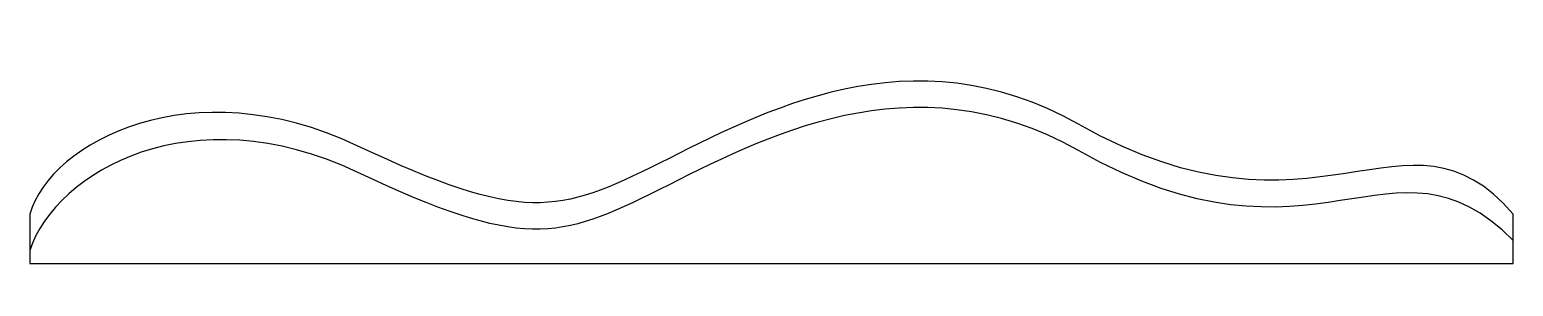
# Model space of a CAD drawing. Header units: centimetres. Extents: x -10.4 to 10.5, y 7.9 to 11.5.
import ezdxf

# ---------------------------------------------------------------- set-up
doc = ezdxf.new("R2010")
doc.units = ezdxf.units.CM
doc.header["$MEASUREMENT"] = 0
doc.layers.add('Layer 1', color=7, linetype='Continuous')

msp = doc.modelspace()

# ---------------------------------------------------------------- linework, layer by layer
at = {"layer": 'Layer 1', "color": 253}
msp.add_open_spline([(10.52894, 8.89135), (10.52894, 8.89135), (10.52894, 8.19319), (10.52894, 8.19319), (10.52894, 8.19319), (10.52894, 8.19319), (-10.42604, 8.19319), (-10.42604, 8.19319), (-10.42604, 8.19319), (-10.42604, 8.19319), (-10.42604, 8.89135), (-10.42604, 8.89135), (-10.42604, 8.89135), (-10.12314, 9.91018), (-8.14054, 10.95656), (-5.79996, 9.85512), (-5.79996, 9.85512), (-3.4594, 8.75369), (-2.96376, 8.89339), (-1.53189, 9.60832), (-1.53189, 9.60832), (-0.10002, 10.32325), (2.02906, 11.49112), (4.38838, 10.15802), (4.38838, 10.15802), (7.77534, 8.24426), (9.01197, 10.64464), (10.52894, 8.89135)], degree=3, knots=[0, 0, 0, 0, 0.125, 0.125, 0.125, 0.125, 0.25, 0.25, 0.25, 0.25, 0.375, 0.375, 0.375, 0.375, 0.5, 0.5, 0.5, 0.5, 0.625, 0.625, 0.625, 0.625, 0.75, 0.75, 0.75, 0.75, 1, 1, 1, 1], dxfattribs=at)
at = {"layer": 'Layer 1', "color": 65}
msp.add_open_spline([(10.52894, 8.51876), (10.52894, 8.51876), (10.52894, 8.19319), (10.52894, 8.19319), (10.52894, 8.19319), (10.52894, 8.19319), (-10.42604, 8.19319), (-10.42604, 8.19319), (-10.42604, 8.19319), (-10.42604, 8.19319), (-10.42604, 8.37774), (-10.42604, 8.37774), (-10.42604, 8.37774), (-10.04906, 9.49283), (-8.14054, 10.58397), (-5.79996, 9.48253), (-5.79996, 9.48253), (-3.4594, 8.3811), (-2.96376, 8.5208), (-1.53189, 9.23573), (-1.53189, 9.23573), (-0.10002, 9.95066), (2.02906, 11.11853), (4.38838, 9.78543), (4.38838, 9.78543), (7.77534, 7.87167), (8.80793, 10.23977), (10.52894, 8.51876)], degree=3, knots=[0, 0, 0, 0, 0.125, 0.125, 0.125, 0.125, 0.25, 0.25, 0.25, 0.25, 0.375, 0.375, 0.375, 0.375, 0.5, 0.5, 0.5, 0.5, 0.625, 0.625, 0.625, 0.625, 0.75, 0.75, 0.75, 0.75, 1, 1, 1, 1], dxfattribs=at)

doc.saveas('drawing.dxf')
